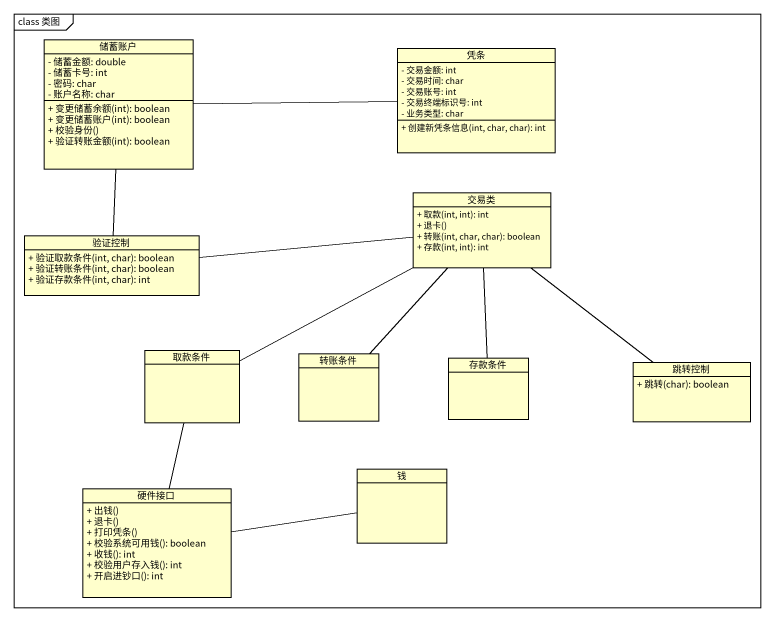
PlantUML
@startuml
mainframe class 类图
hide circle
hide empty members
skinparam classAttributeIconSize 0
class 储蓄账户 {
  - 储蓄金额: double
  - 储蓄卡号: int
  - 密码: char
  - 账户名称: char
  + 变更储蓄余额(int): boolean
  + 变更储蓄账户(int): boolean
  + 校验身份()
  + 验证转账金额(int): boolean
}
class 凭条 {
  - 交易金额: int
  - 交易时间: char
  - 交易账号: int
  - 交易终端标识号: int
  - 业务类型: char
  + 创建新凭条信息(int, char, char): int
}
class 交易类 {
  + 取款(int, int): int
  + 退卡()
  + 转账(int, char, char): boolean
  + 存款(int, int): int
}
class 验证控制 {
  + 验证取款条件(int, char): boolean
  + 验证转账条件(int, char): boolean
  + 验证存款条件(int, char): int
}
class 取款条件
class 转账条件
class 存款条件
class 跳转控制 {
  + 跳转(char): boolean
}
class 钱
class 硬件接口 {
  + 出钱()
  + 退卡()
  + 打印凭条()
  + 校验系统可用钱(): boolean
  + 收钱(): int
  + 校验用户存入钱(): int
  + 开启进钞口(): int
}
储蓄账户 -right- 凭条
储蓄账户 -- 验证控制
交易类 -left- 取款条件
交易类 -- 转账条件
交易类 -- 存款条件
交易类 -- 跳转控制
验证控制 -right- 交易类
取款条件 -- 硬件接口
硬件接口 -right- 钱
@enduml
